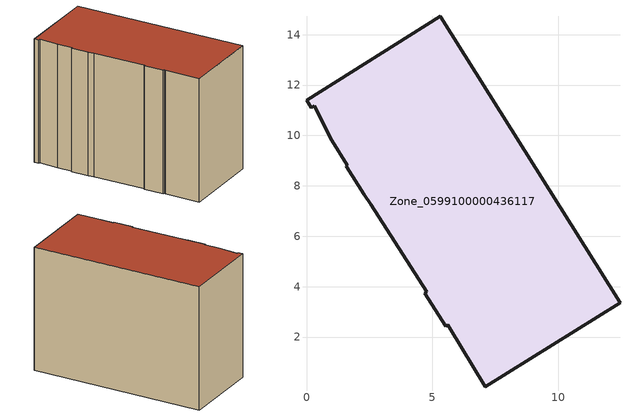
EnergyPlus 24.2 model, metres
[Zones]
Zone_0599100000436117
 floor ground (C_G): 2.54,7.26 2.3,7.65 1.57,8.78 1.63,8.81 1,9.81 0.31,11.18 0.2,11.09 0,11.4 5.3,14.73 12.44,3.37 7.1,0.02 5.67,2.39 5.61,2.49 5.53,2.43 4.7,3.75 4.77,3.8 z0
 wall outside (C_F): 2.3,7.65 2.54,7.26 4.77,3.8 4.7,3.75 5.53,2.43 5.61,2.49 5.67,2.39 7.1,0.02 12.44,3.37 5.3,14.73 0,11.4 0.2,11.09 0.31,11.18 1,9.81 1.63,8.81 1.57,8.78 2.3,7.65 z0:9.69
 roof outside (C_R): 7.1,0.02 12.44,3.37 5.3,14.73 0,11.4 0.2,11.09 0.31,11.18 1,9.81 1.63,8.81 1.57,8.78 2.3,7.65 2.54,7.26 4.77,3.8 4.7,3.75 5.53,2.43 5.61,2.49 5.67,2.39 z9.69
[BUILDING]
Pand.0599100000436117: North Axis=0; Terrain=City; Loads Convergence Tolerance Value=0.04; Temperature Convergence Tolerance Value=0.4; Solar Distribution=FullExterior; Maximum Number of Warmup Days=25; Minimum Number of Warmup Days=1
[Site:Location]
Rotterdam.The.Hague.AP_ZH_NLD Design_Conditions: Latitude=51.96; Longitude=4.45; Time Zone=1; Elevation=-4.5
[SITE:GROUNDTEMPERATURE:BUILDINGSURFACE]
18, 18, 18, 18, 18, 18, 18, 18, 18, 18, 18, 18
[MATERIAL] Thermal Absorptance=0.9; Solar Absorptance=0.7; Visible Absorptance=0.7
Name | Roughness | Thickness | Conductivity | Density | Specific Heat
G.TC.2006-2014 | MediumSmooth | 0.15 | 0.06 | 540 | 1210
F.TC.2006-2014 | Rough | 0.3 | 0.12 | 1920 | 840
R.TC.2006-2014 | MediumRough | 0.2 | 0.08 | 1500 | 1000
[CONSTRUCTION]
C_G: G.TC.2006-2014
C_F: F.TC.2006-2014
C_R: R.TC.2006-2014
[ZONE]
Zone_0599100000436117: Type=1; Multiplier=1; Ceiling Height=Autocalculate; Volume=Autocalculate; Floor Area=autocalculate; Part of Total Floor Area=Yes
[ZONEINFILTRATION:DESIGNFLOWRATE]
Infil_Zone_0599100000436117: Zone or ZoneList or Space or SpaceList=Zone_0599100000436117; Schedule=AlwaysOn; Design Flow Rate Calculation Method=Flow/Area; Flow Rate per Floor Area=0.0015; Constant Term Coefficient=1; Temperature Term Coefficient=0; Velocity Term Coefficient=0; Velocity Squared Term Coefficient=0
[HVACTEMPLATE:ZONE:IDEALLOADSAIRSYSTEM]
Zone_0599100000436117: Maximum Heating Supply Air Temperature=50; Minimum Cooling Supply Air Temperature=13; Maximum Heating Supply Air Humidity Ratio=0.0156; Minimum Cooling Supply Air Humidity Ratio=0.0077; Heating Limit=NoLimit; Cooling Limit=NoLimit; Dehumidification Control Type=ConstantSensibleHeatRatio; Cooling Sensible Heat Ratio=0.7; Dehumidification Setpoint=60; Humidification Control Type=None; Humidification Setpoint=30; Outdoor Air Method=None; Outdoor Air Flow Rate per Person=0.00944; Outdoor Air Flow Rate per Zone Floor Area=0; Outdoor Air Flow Rate per Zone=0; Demand Controlled Ventilation Type=None; Outdoor Air Economizer Type=NoEconomizer; Heat Recovery Type=None; Sensible Heat Recovery Effectiveness=0.7; Latent Heat Recovery Effectiveness=0.65
[ZONECONTROL:THERMOSTAT]
ThermostatControl_Zone_0599100000436117: Zone or ZoneList=Zone_0599100000436117; Control Type Schedule=DualSetpointControlType; Control 1=Thermostat_Zone_0599100000436117; Temperature Difference Between Cutout And Setpoint=0
[THERMOSTATSETPOINT:DUALSETPOINT]
Thermostat_Zone_0599100000436117: Heating Setpoint Temperature Schedule=HeatingSetpoint_Zone_0599100000436117; Cooling Setpoint Temperature Schedule=CoolingSetpoint_Zone_0599100000436117
[SCHEDULE:COMPACT]
HeatingSetpoint_Zone_0599100000436117: Through: 12/31, For: AllDays, Until: 24:00, 21
CoolingSetpoint_Zone_0599100000436117: Through: 12/31, For: AllDays, Until: 24:00, 24
DualSetpointControlType: Through: 12/31, For: AllDays, Until: 24:00, 4
AlwaysOn: Through: 12/31, For: AllDays, Until: 24:00, 1
